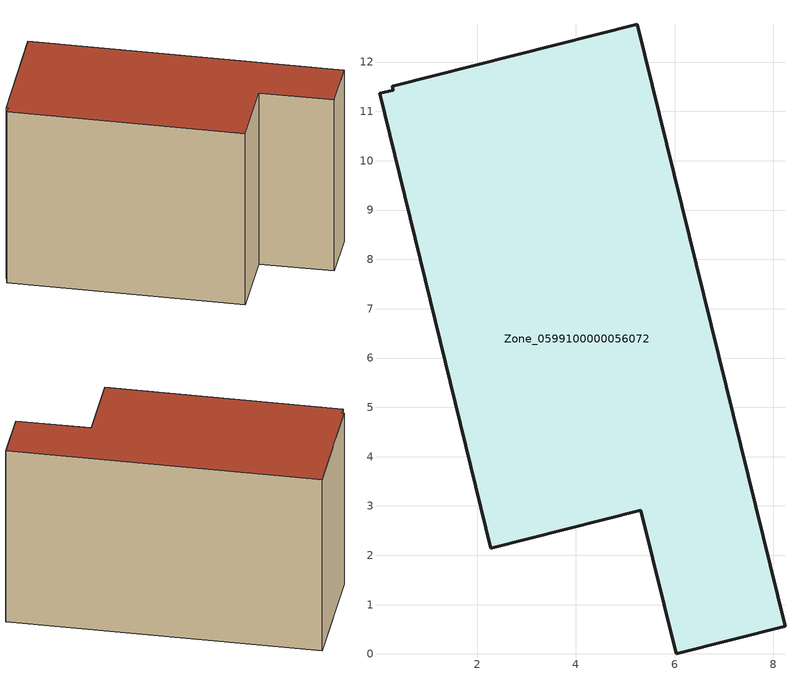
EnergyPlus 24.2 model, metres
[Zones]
Zone_0599100000056072
 floor ground (C_G): 6.04,0 5.31,2.91 2.28,2.14 0.02,11.37 0.29,11.43 0.28,11.51 5.24,12.77 8.24,0.56 z0
 wall outside (C_F): 5.31,2.91 6.04,0 8.24,0.56 5.24,12.77 0.28,11.51 0.29,11.43 0.02,11.37 2.28,2.14 5.31,2.91 z0:7.81
 roof outside (C_R): 0.02,11.37 2.28,2.14 5.31,2.91 6.04,0 8.24,0.56 5.24,12.77 0.28,11.51 0.29,11.43 z7.81
[BUILDING]
Pand.0599100000056072: North Axis=0; Terrain=City; Loads Convergence Tolerance Value=0.04; Temperature Convergence Tolerance Value=0.4; Solar Distribution=FullExterior; Maximum Number of Warmup Days=25; Minimum Number of Warmup Days=1
[Site:Location]
Rotterdam.The.Hague.AP_ZH_NLD Design_Conditions: Latitude=51.96; Longitude=4.45; Time Zone=1; Elevation=-4.5
[SITE:GROUNDTEMPERATURE:BUILDINGSURFACE]
18, 18, 18, 18, 18, 18, 18, 18, 18, 18, 18, 18
[MATERIAL] Thermal Absorptance=0.9; Solar Absorptance=0.7; Visible Absorptance=0.7
Name | Roughness | Thickness | Conductivity | Density | Specific Heat
G.TI.1975-1991 | MediumSmooth | 0.15 | 0.288461 | 540 | 1210
F.TI.1975-1991 | Rough | 0.3 | 0.230769 | 1920 | 840
R.TI.1975-1991 | MediumRough | 0.2 | 0.153846 | 1500 | 1000
[CONSTRUCTION]
C_G: G.TI.1975-1991
C_F: F.TI.1975-1991
C_R: R.TI.1975-1991
[ZONE]
Zone_0599100000056072: Type=1; Multiplier=1; Ceiling Height=Autocalculate; Volume=Autocalculate; Floor Area=autocalculate; Part of Total Floor Area=Yes
[ZONEINFILTRATION:DESIGNFLOWRATE]
Infil_Zone_0599100000056072: Zone or ZoneList or Space or SpaceList=Zone_0599100000056072; Schedule=AlwaysOn; Design Flow Rate Calculation Method=Flow/Area; Flow Rate per Floor Area=0.003; Constant Term Coefficient=1; Temperature Term Coefficient=0; Velocity Term Coefficient=0; Velocity Squared Term Coefficient=0
[HVACTEMPLATE:ZONE:IDEALLOADSAIRSYSTEM]
Zone_0599100000056072: Maximum Heating Supply Air Temperature=50; Minimum Cooling Supply Air Temperature=13; Maximum Heating Supply Air Humidity Ratio=0.0156; Minimum Cooling Supply Air Humidity Ratio=0.0077; Heating Limit=NoLimit; Cooling Limit=NoLimit; Dehumidification Control Type=ConstantSensibleHeatRatio; Cooling Sensible Heat Ratio=0.7; Dehumidification Setpoint=60; Humidification Control Type=None; Humidification Setpoint=30; Outdoor Air Method=None; Outdoor Air Flow Rate per Person=0.00944; Outdoor Air Flow Rate per Zone Floor Area=0; Outdoor Air Flow Rate per Zone=0; Demand Controlled Ventilation Type=None; Outdoor Air Economizer Type=NoEconomizer; Heat Recovery Type=None; Sensible Heat Recovery Effectiveness=0.7; Latent Heat Recovery Effectiveness=0.65
[ZONECONTROL:THERMOSTAT]
ThermostatControl_Zone_0599100000056072: Zone or ZoneList=Zone_0599100000056072; Control Type Schedule=DualSetpointControlType; Control 1=Thermostat_Zone_0599100000056072; Temperature Difference Between Cutout And Setpoint=0
[THERMOSTATSETPOINT:DUALSETPOINT]
Thermostat_Zone_0599100000056072: Heating Setpoint Temperature Schedule=HeatingSetpoint_Zone_0599100000056072; Cooling Setpoint Temperature Schedule=CoolingSetpoint_Zone_0599100000056072
[SCHEDULE:COMPACT]
HeatingSetpoint_Zone_0599100000056072: Through: 12/31, For: AllDays, Until: 24:00, 21
CoolingSetpoint_Zone_0599100000056072: Through: 12/31, For: AllDays, Until: 24:00, 24
DualSetpointControlType: Through: 12/31, For: AllDays, Until: 24:00, 4
AlwaysOn: Through: 12/31, For: AllDays, Until: 24:00, 1
